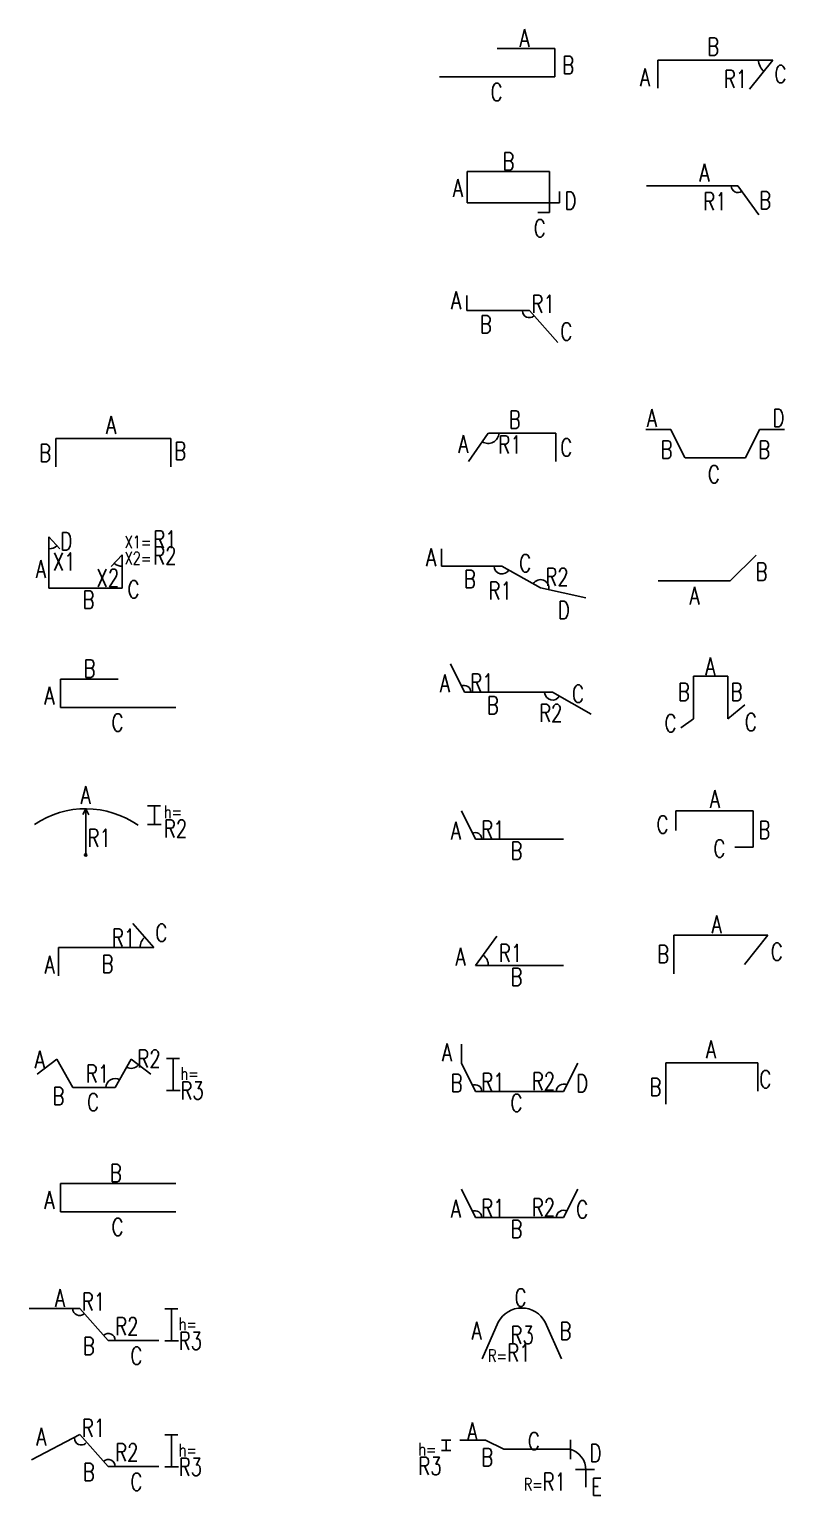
# Model space of a CAD drawing. Header units: millimetres. Extents: x -0.4 to 11.6, y -0.2 to 49.8.
# Drawn here: x -0.32 to 2.67, y 18.82 to 24.64 of the extents above; entities that cross this region are included whole.
import ezdxf
from ezdxf.enums import TextEntityAlignment as Align

# ---------------------------------------------------------------- set-up
doc = ezdxf.new("R2010")
doc.units = ezdxf.units.MM
for name, color, linetype in [('DIM', 7, 'Continuous'), ('SHOP', 2, 'Continuous'), ('TEXT', 3, 'Continuous'), ('TEXTSHOP', 3, 'Continuous')]:
    doc.layers.add(name, color=color, linetype=linetype)
doc.styles.add('ROMANS', font='romans.shx', dxfattribs={"width": 0.75, "bigfont": 'whgtxt.shx'})

# ---------------------------------------------------------------- blocks, each defined once
blk = doc.blocks.new('SSBAR_SHP_39')
at = {"color": 0}
for p, q in [((0.2126, 0.0656), (0.2637, 0.0656)), ((0.2396, -0.0605), (0.2396, 0.0659)), ((0.2126, -0.0615), (0.2666, -0.0615))]:
    blk.add_line(p, q, dxfattribs=at)
at = {"layer": 'DIM', "color": 7}
for centre, start, end in [((-0.1187, 0.0523), 180, 311.65177), ((-0.0116, -0.0598), 0, 131.65177)]:
    blk.add_arc(centre, 0.0272, start, end, dxfattribs=at)
at = {"layer": 'SHOP', "color": 2}
for p, q in [((-0.3158, -0.0335), (-0.1239, 0.0664)), ((-0.1239, 0.0664), (-0.0116, -0.0598)), ((-0.0116, -0.0598), (0.1891, -0.0598))]:
    blk.add_line(p, q, dxfattribs=at)
at = {"layer": 'TEXTSHOP', "color": 3, "style": 'ROMANS', "width": 0.75}
blk.add_text('h=', height=0.05, dxfattribs=at).set_placement((0.2677, -0.0199))
at = {"layer": 'TEXTSHOP', "color": 4, "style": 'ROMANS', "width": 0.75}
for tag, p in [('R1', (-0.0241, 0.0582)), ('A', (-0.2565, 0.0238)), ('B', (-0.0653, -0.1172))]:
    blk.add_attdef(tag, text='', height=0.07, dxfattribs=at).set_placement(p, align=Align.RIGHT)
for tag, p in [('R2', (0.0157, -0.039)), ('R3', (0.2679, -0.0969))]:
    blk.add_attdef(tag, p, '', height=0.07, dxfattribs=at)
blk.add_attdef('C', text='', height=0.07, dxfattribs=at).set_placement((0.0998, -0.1559), align=Align.CENTER)
blk = doc.blocks.new('SSBAR_SHP_40')
at = {"color": 0}
for p, q in [((0.2126, 0.0656), (0.2637, 0.0656)), ((0.2396, -0.0605), (0.2396, 0.0659)), ((0.2126, -0.0615), (0.2666, -0.0615))]:
    blk.add_line(p, q, dxfattribs=at)
at = {"layer": 'DIM', "color": 7}
for centre, start, end in [((-0.1255, 0.0658), 180, 311.65177), ((-0.0116, -0.0598), 0, 131.65177)]:
    blk.add_arc(centre, 0.0272, start, end, dxfattribs=at)
at = {"layer": 'SHOP', "color": 2}
for p, q in [((-0.3246, 0.0664), (-0.1239, 0.0664)), ((-0.1239, 0.0664), (-0.0116, -0.0598)), ((-0.0116, -0.0598), (0.1891, -0.0598))]:
    blk.add_line(p, q, dxfattribs=at)
at = {"layer": 'TEXTSHOP', "color": 3, "style": 'ROMANS', "width": 0.75}
blk.add_text('h=', height=0.05, dxfattribs=at).set_placement((0.2677, -0.0199))
at = {"layer": 'TEXTSHOP', "color": 4, "style": 'ROMANS', "width": 0.75}
for tag, p in [('A', (-0.1823, 0.0729)), ('R1', (-0.0241, 0.0582)), ('B', (-0.0653, -0.1172))]:
    blk.add_attdef(tag, text='', height=0.07, dxfattribs=at).set_placement(p, align=Align.RIGHT)
for tag, p in [('R2', (0.0157, -0.039)), ('R3', (0.2679, -0.0969))]:
    blk.add_attdef(tag, p, '', height=0.07, dxfattribs=at)
blk.add_attdef('C', text='', height=0.07, dxfattribs=at).set_placement((0.0998, -0.1559), align=Align.CENTER)
blk = doc.blocks.new('SSBAR_SHP_41')
at = {"layer": 'SHOP', "color": 2}
for p, q in [((-0.2015, 0.0625), (0.2557, 0.0625)), ((-0.2015, 0.0625), (-0.2015, -0.05)), ((-0.2015, -0.05), (0.2557, -0.05))]:
    blk.add_line(p, q, dxfattribs=at)
at = {"layer": 'TEXTSHOP', "color": 4, "style": 'ROMANS', "width": 0.75}
for tag, p in [('B', (0.0185, 0.0686)), ('C', (0.0252, -0.1454))]:
    blk.add_attdef(tag, text='', height=0.07, dxfattribs=at).set_placement(p, align=Align.CENTER)
blk.add_attdef('A', text='', height=0.07, dxfattribs=at).set_placement((-0.2242, -0.0383), align=Align.RIGHT)
blk = doc.blocks.new('SSBAR_SHP_42')
at = {"color": 0}
for p, q in [((0.2194, 0.0583), (0.2705, 0.0583)), ((0.2464, -0.0678), (0.2464, 0.0586)), ((0.2194, -0.0688), (0.2734, -0.0688))]:
    blk.add_line(p, q, dxfattribs=at)
blk.add_arc((0.0787, 0.0548), 0.0364, 240.48352, 321.11607, dxfattribs=at)
at = {"layer": 'DIM', "color": 7}
blk.add_arc((0.0156, -0.0578), 0.0366, 60.70102, 180, dxfattribs=at)
at = {"layer": 'SHOP', "color": 2}
for p, q in [((-0.2149, 0.0548), (-0.2937, -0.0049)), ((-0.1518, -0.0578), (-0.2149, 0.0548)), ((0.0156, -0.0578), (0.0787, 0.0548)), ((0.0787, 0.0548), (0.1575, -0.0049)), ((0.0156, -0.0578), (-0.1518, -0.0578))]:
    blk.add_line(p, q, dxfattribs=at)
at = {"layer": 'TEXTSHOP', "color": 3, "style": 'ROMANS', "width": 0.75}
blk.add_text('h=', height=0.05, dxfattribs=at).set_placement((0.2746, -0.0272))
at = {"layer": 'TEXTSHOP', "color": 4, "style": 'ROMANS', "width": 0.75}
for tag, p in [('A', (-0.2628, 0.0188)), ('R1', (-0.008, -0.0376)), ('B', (-0.1854, -0.1263))]:
    blk.add_attdef(tag, text='', height=0.07, dxfattribs=at).set_placement(p, align=Align.RIGHT)
for tag, p in [('R2', (0.1039, 0.0217)), ('R3', (0.2747, -0.1042))]:
    blk.add_attdef(tag, p, '', height=0.07, dxfattribs=at)
blk.add_attdef('C', text='', height=0.07, dxfattribs=at).set_placement((-0.0719, -0.1504), align=Align.CENTER)
blk = doc.blocks.new('SSBAR_SHP_43')
at = {"color": 2}
blk.add_line((0.1691, -0.0024), (0.0863, 0.093), dxfattribs=at)
at = {"color": 40}
blk.add_arc((0.1691, -0.0024), 0.0546, 130.61808, 179.97792, dxfattribs=at)
at = {"layer": 'SHOP', "color": 2}
for q in [(-0.2093, -0.115), (0.1691, -0.0024)]:
    blk.add_line((-0.2093, -0.0024), q, dxfattribs=at)
at = {"layer": 'TEXTSHOP', "color": 4, "style": 'ROMANS', "width": 0.75}
for tag, p in [('R1', (0.0952, 0.0018)), ('A', (-0.2234, -0.1053))]:
    blk.add_attdef(tag, text='', height=0.07, dxfattribs=at).set_placement(p, align=Align.RIGHT)
blk.add_attdef('C', (0.1752, 0.0215), '', height=0.07, dxfattribs=at)
blk.add_attdef('B', text='', height=0.07, dxfattribs=at).set_placement((-0.0142, -0.1025), align=Align.CENTER)
blk = doc.blocks.new('SSBAR_SHP_44')
at = {"color": 0}
for p, q in [((0.1442, 0.0598), (0.1953, 0.0598)), ((0.1712, -0.0132), (0.1712, 0.0601)), ((0.1442, -0.0142), (0.1982, -0.0142))]:
    blk.add_line(p, q, dxfattribs=at)
at = {"layer": 'DIM', "color": 7}
for p, q in [((-0.101, 0.048), (-0.1122, 0.0251)), ((-0.101, -0.135), (-0.101, 0.048)), ((-0.101, 0.048), (-0.0889, 0.0244))]:
    blk.add_line(p, q, dxfattribs=at)
blk.add_circle((-0.101, -0.135), 0.00487, dxfattribs=at)
at = {"layer": 'SHOP', "color": 2}
blk.add_arc((-0.101, -0.3145), 0.3625, 54.98584, 124.07892, dxfattribs=at)
at = {"layer": 'TEXTSHOP', "color": 3, "style": 'ROMANS', "width": 0.75}
blk.add_text('h=', height=0.05, dxfattribs=at).set_placement((0.209, 0.0109))
at = {"layer": 'TEXTSHOP', "color": 4, "style": 'ROMANS', "width": 0.75}
blk.add_attdef('A', text='', height=0.07, dxfattribs=at).set_placement((-0.1007, 0.0676), align=Align.CENTER)
for tag, p in [('R2', (0.2091, -0.0661)), ('R1', (-0.0938, -0.1023))]:
    blk.add_attdef(tag, p, '', height=0.07, dxfattribs=at)
blk = doc.blocks.new('SSBAR_SHP_45')
at = {"layer": 'SHOP', "color": 2}
for p, q in [((-0.2015, 0.0625), (0.0271, 0.0625)), ((-0.2015, 0.0625), (-0.2015, -0.05)), ((-0.2015, -0.05), (0.2557, -0.05))]:
    blk.add_line(p, q, dxfattribs=at)
at = {"layer": 'TEXTSHOP', "color": 4, "style": 'ROMANS', "width": 0.75}
for tag, p in [('B', (-0.0857, 0.0686)), ('C', (0.0252, -0.1454))]:
    blk.add_attdef(tag, text='', height=0.07, dxfattribs=at).set_placement(p, align=Align.CENTER)
blk.add_attdef('A', text='', height=0.07, dxfattribs=at).set_placement((-0.2242, -0.0383), align=Align.RIGHT)
blk = doc.blocks.new('SSBAR_SHP_46')
at = {"color": 2}
for p, q in [((-0.203, 0.0792), (-0.2468, 0.1256)), ((-0.0005, 0.0089), (0.0432, 0.0553))]:
    blk.add_line(p, q, dxfattribs=at)
for centre, radius, start, end in [((-0.2468, 0.1256), 0.0471, 270.4264, 312.01809), ((0.0432, 0.0553), 0.0459, 228.8235, 270.73424)]:
    blk.add_arc(centre, radius, start, end, dxfattribs=at)
at = {"layer": 'SHOP', "color": 2}
for p, q in [((-0.2468, 0.1256), (-0.2468, -0.0777)), ((0.0432, 0.0553), (0.0432, -0.0777)), ((-0.2468, -0.0777), (0.0432, -0.0777))]:
    blk.add_line(p, q, dxfattribs=at)
at = {"layer": 'TEXTSHOP', "style": 'ROMANS', "width": 0.75}
for s, height, p in [('X1=', 0.05, (0.0532, 0.0807)), ('X1', 0.07, (-0.2313, -0.007)), ('X2=', 0.05, (0.0532, 0.0162))]:
    blk.add_text(s, height=height, dxfattribs=at).set_placement(p)
blk.add_text('X2', height=0.07, dxfattribs=at).set_placement((0.032, -0.0716), align=Align.RIGHT)
at = {"layer": 'TEXTSHOP', "color": 4, "style": 'ROMANS', "width": 0.75}
for tag, p in [('D', (-0.2014, 0.074)), ('R1', (0.167, 0.0807)), ('R2', (0.167, 0.0162)), ('C', (0.0648, -0.1169))]:
    blk.add_attdef(tag, p, '', height=0.07, dxfattribs=at)
blk.add_attdef('A', text='', height=0.07, dxfattribs=at).set_placement((-0.2584, -0.0357), align=Align.RIGHT)
blk.add_attdef('B', text='', height=0.07, dxfattribs=at).set_placement((-0.0894, -0.1585), align=Align.CENTER)
blk = doc.blocks.new('SSBAR_SHP_51')
at = {"layer": 'SHOP', "color": 2}
for p, q in [((-0.2194, 0.0164), (-0.2194, -0.0958)), ((-0.2194, 0.0164), (0.2365, 0.0164)), ((0.2365, 0.0164), (0.2365, -0.0958))]:
    blk.add_line(p, q, dxfattribs=at)
at = {"layer": 'TEXTSHOP', "color": 4, "style": 'ROMANS', "width": 0.75}
blk.add_attdef('A', text='', height=0.07, dxfattribs=at).set_placement((-0.0001, 0.0349), align=Align.CENTER)
blk.add_attdef('B', (0.2503, -0.0681), '', height=0.07, dxfattribs=at)
blk.add_attdef('B', text='', height=0.07, dxfattribs=at).set_placement((-0.2381, -0.0763), align=Align.RIGHT)
blk = doc.blocks.new('SSBAR_SHP_239')
at = {"color": 40}
for p, q in [((-0.2537, 0.0447), (-0.2899, 0.0447)), ((-0.2537, 0.0035), (-0.2899, 0.0035)), ((-0.2712, 0.0035), (-0.2712, 0.0447)), ((-0.217, 0.0449), (-0.116, 0.0449)), ((-0.116, 0.0449), (-0.0429, 0.0083)), ((0.2214, -0.0315), (0.2214, 0.0459)), ((0.2414, -0.0715), (0.3165, -0.0715))]:
    blk.add_line(p, q, dxfattribs=at)
blk.add_arc((0.1963, -0.0742), 0.0858, 0, 74.23513, dxfattribs=at)
at = {"layer": 'SHOP', "color": 2}
for p, q in [((-0.0429, 0.0083), (0.2196, 0.0083)), ((0.2821, -0.0742), (0.2821, -0.1415))]:
    blk.add_line(p, q, dxfattribs=at)
at = {"layer": 'TEXTSHOP', "color": 3, "style": 'ROMANS', "width": 0.75}
blk.add_text('h=', height=0.05, dxfattribs=at).set_placement((-0.3822, -0.0167))
at = {"layer": 'TEXTSHOP', "style": 'ROMANS', "width": 0.75}
blk.add_text('R=', height=0.05, dxfattribs=at).set_placement((0.0734, -0.1557), align=Align.CENTER)
at = {"layer": 'TEXTSHOP', "color": 4, "style": 'ROMANS', "width": 0.75}
for tag, p in [('A', (-0.1679, 0.0442)), ('C', (0.0759, 0.0054))]:
    blk.add_attdef(tag, text='', height=0.07, dxfattribs=at).set_placement(p, align=Align.CENTER)
blk.add_attdef('B', text='', height=0.07, dxfattribs=at).set_placement((-0.0854, -0.0583), align=Align.RIGHT)
for tag, p in [('D', (0.2971, -0.042)), ('R3', (-0.382, -0.0937)), ('R1', (0.1109, -0.1557)), ('E', (0.3034, -0.1757))]:
    blk.add_attdef(tag, p, '', height=0.07, dxfattribs=at)
blk = doc.blocks.new('SSBAR_SHP_240')
at = {"color": 40}
for p, q in [((-0.1295, -0.1327), (-0.0656, 0.0125)), ((0.1849, -0.1327), (0.121, 0.0125))]:
    blk.add_line(p, q, dxfattribs=at)
blk.add_arc((0.0277, -0.0373), 0.1057, 28.10097, 151.89903, dxfattribs=at)
at = {"layer": 'TEXTSHOP', "color": 3, "style": 'ROMANS', "width": 0.75}
blk.add_text('R=', height=0.05, dxfattribs=at).set_placement((-0.1059, -0.1456))
at = {"layer": 'TEXTSHOP', "color": 4, "style": 'ROMANS', "width": 0.75}
for tag, p in [('C', (0.0234, 0.0749)), ('R3', (0.0297, -0.0739))]:
    blk.add_attdef(tag, text='', height=0.07, dxfattribs=at).set_placement(p, align=Align.CENTER)
blk.add_attdef('A', text='', height=0.07, dxfattribs=at).set_placement((-0.1304, -0.0563), align=Align.RIGHT)
for tag, p in [('B', (0.1776, -0.0578)), ('R1', (-0.0296, -0.1443))]:
    blk.add_attdef(tag, p, '', height=0.07, dxfattribs=at)
blk = doc.blocks.new('SSBAR_SHP_241')
at = {"color": 0}
for centre, radius, start, end in [((-0.1572, -0.0729), 0.0266, 357.61556, 116.57951), ((0.1938, -0.0729), 0.0288, 63.86764, 180.05312)]:
    blk.add_arc(centre, radius, start, end, dxfattribs=at)
at = {"layer": 'SHOP', "color": 2}
for p, q in [((-0.2115, 0.0396), (-0.1557, -0.0729)), ((0.2496, 0.0396), (0.1938, -0.0729)), ((-0.1553, -0.0729), (0.1938, -0.0729))]:
    blk.add_line(p, q, dxfattribs=at)
at = {"layer": 'TEXTSHOP', "color": 4, "style": 'ROMANS', "width": 0.75}
for tag, p in [('R2', (0.16, -0.068)), ('A', (-0.2128, -0.0733))]:
    blk.add_attdef(tag, text='', height=0.07, dxfattribs=at).set_placement(p, align=Align.RIGHT)
for tag, p in [('R1', (-0.1326, -0.0702)), ('C', (0.2439, -0.0757))]:
    blk.add_attdef(tag, p, '', height=0.07, dxfattribs=at)
blk.add_attdef('B', text='', height=0.07, dxfattribs=at).set_placement((0.0068, -0.1536), align=Align.CENTER)
blk = doc.blocks.new('SSBAR_SHP_242')
at = {"color": 2}
blk.add_line((-0.2115, 0.0396), (-0.2115, 0.1141), dxfattribs=at)
at = {"color": 0}
for centre, radius, start, end in [((-0.1572, -0.0729), 0.0266, 357.61556, 116.57951), ((0.1938, -0.0729), 0.0288, 63.86764, 180.05312)]:
    blk.add_arc(centre, radius, start, end, dxfattribs=at)
at = {"layer": 'SHOP', "color": 2}
for p, q in [((-0.2115, 0.0396), (-0.1557, -0.0729)), ((0.2496, 0.0396), (0.1938, -0.0729)), ((-0.1553, -0.0729), (0.1938, -0.0729))]:
    blk.add_line(p, q, dxfattribs=at)
at = {"layer": 'TEXTSHOP', "color": 4, "style": 'ROMANS', "width": 0.75}
for tag, p in [('A', (-0.2478, 0.0478)), ('R2', (0.16, -0.068)), ('B', (-0.2065, -0.0745))]:
    blk.add_attdef(tag, text='', height=0.07, dxfattribs=at).set_placement(p, align=Align.RIGHT)
for tag, p in [('R1', (-0.1326, -0.0702)), ('D', (0.2439, -0.0757))]:
    blk.add_attdef(tag, p, '', height=0.07, dxfattribs=at)
blk.add_attdef('C', text='', height=0.07, dxfattribs=at).set_placement((0.0068, -0.1536), align=Align.CENTER)
blk = doc.blocks.new('SSBAR_SHP_243')
at = {"color": 0}
blk.add_arc((-0.1553, -0.0729), 0.0508, 358.71673, 54.63511, dxfattribs=at)
at = {"layer": 'SHOP', "color": 2}
for p, q in [((-0.0708, 0.0431), (-0.1557, -0.0729)), ((-0.1553, -0.0729), (0.1938, -0.0729))]:
    blk.add_line(p, q, dxfattribs=at)
at = {"layer": 'TEXTSHOP', "color": 4, "style": 'ROMANS', "width": 0.75}
blk.add_attdef('R1', (-0.0628, -0.059), '', height=0.07, dxfattribs=at)
blk.add_attdef('A', text='', height=0.07, dxfattribs=at).set_placement((-0.1941, -0.0733), align=Align.RIGHT)
blk.add_attdef('B', text='', height=0.07, dxfattribs=at).set_placement((0.0068, -0.1536), align=Align.CENTER)
blk = doc.blocks.new('SSBAR_SHP_244')
at = {"color": 0}
blk.add_arc((-0.1572, -0.0729), 0.0266, 357.61556, 116.57951, dxfattribs=at)
at = {"layer": 'SHOP', "color": 2}
for p, q in [((-0.2115, 0.0396), (-0.1557, -0.0729)), ((-0.1553, -0.0729), (0.1938, -0.0729))]:
    blk.add_line(p, q, dxfattribs=at)
at = {"layer": 'TEXTSHOP', "color": 4, "style": 'ROMANS', "width": 0.75}
blk.add_attdef('A', text='', height=0.07, dxfattribs=at).set_placement((-0.2128, -0.0733), align=Align.RIGHT)
blk.add_attdef('R1', (-0.1326, -0.0702), '', height=0.07, dxfattribs=at)
blk.add_attdef('B', text='', height=0.07, dxfattribs=at).set_placement((0.0068, -0.1536), align=Align.CENTER)
blk = doc.blocks.new('SSBAR_SHP_245')
at = {"color": 2}
blk.add_line((0.1502, 0.0106), (0.303, -0.0765), dxfattribs=at)
at = {"color": 0}
for centre, radius, start, end in [((-0.2009, 0.0106), 0.0266, 357.61556, 116.57951), ((0.1502, 0.0106), 0.0316, 182.11644, 331.24537)]:
    blk.add_arc(centre, radius, start, end, dxfattribs=at)
at = {"layer": 'SHOP', "color": 2}
for p, q in [((-0.2551, 0.1231), (-0.1994, 0.0106)), ((-0.1989, 0.0106), (0.1502, 0.0106))]:
    blk.add_line(p, q, dxfattribs=at)
at = {"layer": 'TEXTSHOP', "color": 4, "style": 'ROMANS', "width": 0.75}
blk.add_attdef('A', text='', height=0.07, dxfattribs=at).set_placement((-0.2564, 0.0102), align=Align.RIGHT)
for tag, p in [('R1', (-0.1762, 0.0133)), ('C', (0.2272, -0.0309))]:
    blk.add_attdef(tag, p, '', height=0.07, dxfattribs=at)
for tag, p in [('B', (-0.0867, -0.0763)), ('R2', (0.1429, -0.1076))]:
    blk.add_attdef(tag, text='', height=0.07, dxfattribs=at).set_placement(p, align=Align.CENTER)
blk = doc.blocks.new('SSBAR_SHP_246')
at = {"color": 2}
for p, q in [((-0.2899, 0.0106), (-0.2899, 0.0792)), ((-0.0505, 0.0106), (0.1024, -0.0765)), ((0.1024, -0.0765), (0.2819, -0.1152))]:
    blk.add_line(p, q, dxfattribs=at)
at = {"color": 0}
for centre, radius, start, end in [((-0.0505, 0.0106), 0.0316, 182.11644, 331.24537), ((0.1024, -0.0765), 0.033, 349.12046, 150.26903)]:
    blk.add_arc(centre, radius, start, end, dxfattribs=at)
at = {"layer": 'SHOP', "color": 2}
blk.add_line((-0.2899, 0.0106), (-0.0505, 0.0106), dxfattribs=at)
at = {"layer": 'TEXTSHOP', "color": 4, "style": 'ROMANS', "width": 0.75}
blk.add_attdef('A', text='', height=0.07, dxfattribs=at).set_placement((-0.3112, 0.0102), align=Align.RIGHT)
for tag, p in [('C', (0.0178, -0.0135)), ('R2', (0.1217, -0.0677))]:
    blk.add_attdef(tag, p, '', height=0.07, dxfattribs=at)
for tag, p in [('B', (-0.1777, -0.0763)), ('R1', (-0.0578, -0.1225)), ('D', (0.1948, -0.1991))]:
    blk.add_attdef(tag, text='', height=0.07, dxfattribs=at).set_placement(p, align=Align.CENTER)
blk = doc.blocks.new('SSBAR_SHP_247')
at = {"color": 0}
blk.add_arc((-0.1047, 0.0378), 0.0415, 235.05093, 0, dxfattribs=at)
at = {"layer": 'SHOP', "color": 2}
for p, q in [((-0.1047, 0.0378), (-0.1835, -0.0748)), ((-0.1042, 0.0378), (0.1626, 0.0378)), ((0.1626, 0.0378), (0.1626, -0.0748))]:
    blk.add_line(p, q, dxfattribs=at)
at = {"layer": 'TEXTSHOP', "color": 4, "style": 'ROMANS', "width": 0.75}
blk.add_attdef('B', text='', height=0.07, dxfattribs=at).set_placement((0, 0.0564), align=Align.CENTER)
blk.add_attdef('A', text='', height=0.07, dxfattribs=at).set_placement((-0.1833, -0.0405), align=Align.RIGHT)
for tag, p in [('R1', (-0.0649, -0.0429)), ('C', (0.1807, -0.0544))]:
    blk.add_attdef(tag, p, '', height=0.07, dxfattribs=at)
blk = doc.blocks.new('SSBAR_SHP_248')
at = {"color": 40}
blk.add_line((-0.1898, 0.0231), (-0.1898, 0.0827), dxfattribs=at)
at = {"layer": 'DIM', "color": 7}
blk.add_arc((0.0576, 0.0224), 0.0272, 180, 311.65177, dxfattribs=at)
at = {"layer": 'SHOP', "color": 2}
for p, q in [((-0.1898, 0.0231), (0.0591, 0.0231)), ((0.0591, 0.0231), (0.1714, -0.1031))]:
    blk.add_line(p, q, dxfattribs=at)
at = {"layer": 'TEXTSHOP', "color": 4, "style": 'ROMANS', "width": 0.75}
for tag, p in [('A', (-0.2119, 0.0296)), ('R1', (0.1589, 0.0148))]:
    blk.add_attdef(tag, text='', height=0.07, dxfattribs=at).set_placement(p, align=Align.RIGHT)
blk.add_attdef('B', text='', height=0.07, dxfattribs=at).set_placement((-0.1146, -0.0661), align=Align.CENTER)
blk.add_attdef('C', (0.1809, -0.0946), '', height=0.07, dxfattribs=at)
blk = doc.blocks.new('SSBAR_SHP_249')
at = {"color": 2}
for p, q in [((-0.1886, -0.0498), (-0.1886, 0.0746)), ((-0.1886, 0.0746), (0.1373, 0.0746)), ((0.1373, 0.0746), (0.1373, -0.0881)), ((-0.1886, -0.0498), (0.1777, -0.0498)), ((0.1777, -0.0043), (0.1777, -0.0498)), ((0.1373, -0.0881), (0.0917, -0.0881))]:
    blk.add_line(p, q, dxfattribs=at)
at = {"layer": 'TEXTSHOP', "color": 4, "style": 'ROMANS', "width": 0.75}
blk.add_attdef('B', text='', height=0.07, dxfattribs=at).set_placement((-0.0249, 0.0801), align=Align.CENTER)
for tag, p in [('A', (-0.2051, -0.0252)), ('C', (0.1227, -0.1854))]:
    blk.add_attdef(tag, text='', height=0.07, dxfattribs=at).set_placement(p, align=Align.RIGHT)
blk.add_attdef('D', (0.1974, -0.0758), '', height=0.07, dxfattribs=at)
blk = doc.blocks.new('SSBAR_SHP_250')
at = {"layer": 'SHOP', "color": 2}
for p, q in [((-0.0698, 0.0625), (0.1588, 0.0625)), ((0.1588, 0.0625), (0.1588, -0.05)), ((-0.2985, -0.05), (0.1588, -0.05))]:
    blk.add_line(p, q, dxfattribs=at)
at = {"layer": 'TEXTSHOP', "color": 4, "style": 'ROMANS', "width": 0.75}
for tag, p in [('A', (0.0392, 0.0686)), ('C', (-0.0717, -0.1454))]:
    blk.add_attdef(tag, text='', height=0.07, dxfattribs=at).set_placement(p, align=Align.CENTER)
blk.add_attdef('B', (0.1888, -0.0383), '', height=0.07, dxfattribs=at)
blk = doc.blocks.new('SSBAR_SHP_342')
at = {"layer": 'SHOP', "color": 2}
for p, q in [((-0.2004, 0.0403), (0.1637, 0.0403)), ((-0.2004, 0.0403), (-0.2004, -0.1236)), ((0.1637, 0.0403), (0.1637, -0.0723))]:
    blk.add_line(p, q, dxfattribs=at)
at = {"layer": 'TEXTSHOP', "color": 4, "style": 'ROMANS', "width": 0.75}
blk.add_attdef('A', text='', height=0.07, dxfattribs=at).set_placement((-0.0213, 0.0589), align=Align.CENTER)
blk.add_attdef('C', (0.17, -0.0595), '', height=0.07, dxfattribs=at)
blk.add_attdef('B', text='', height=0.07, dxfattribs=at).set_placement((-0.2183, -0.0906), align=Align.RIGHT)
blk = doc.blocks.new('SSBAR_SHP_343')
at = {"layer": 'SHOP', "color": 2}
for p, q in [((-0.1691, 0.0467), (-0.1691, -0.1065)), ((-0.1691, 0.0467), (0.2039, 0.0467)), ((0.2039, 0.0467), (0.1107, -0.0694))]:
    blk.add_line(p, q, dxfattribs=at)
at = {"layer": 'TEXTSHOP', "color": 4, "style": 'ROMANS', "width": 0.75}
blk.add_attdef('A', text='', height=0.07, dxfattribs=at).set_placement((0.001, 0.0549), align=Align.CENTER)
blk.add_attdef('B', text='', height=0.07, dxfattribs=at).set_placement((-0.1881, -0.0635), align=Align.RIGHT)
blk.add_attdef('C', (0.2153, -0.0539), '', height=0.07, dxfattribs=at)
blk = doc.blocks.new('SSBAR_SHP_344')
at = {"layer": 'SHOP', "color": 2}
for p, q in [((0.1452, 0.0393), (-0.1612, 0.0393)), ((-0.1612, 0.0393), (-0.1612, -0.0378)), ((0.1452, 0.0393), (0.1452, -0.1046)), ((0.1452, -0.1046), (0.0727, -0.1046))]:
    blk.add_line(p, q, dxfattribs=at)
at = {"layer": 'TEXTSHOP', "color": 4, "style": 'ROMANS', "width": 0.75}
blk.add_attdef('A', text='', height=0.07, dxfattribs=at).set_placement((-0.0064, 0.0518), align=Align.CENTER)
for p in [(-0.1902, -0.0496), (0.035, -0.1451)]:
    blk.add_attdef('C', text='', height=0.07, dxfattribs=at).set_placement(p, align=Align.RIGHT)
blk.add_attdef('B', (0.1663, -0.0709), '', height=0.07, dxfattribs=at)
blk = doc.blocks.new('SSBAR_SHP_345')
at = {"color": 2}
for p, q in [((0.0456, 0.0744), (-0.0908, 0.0744)), ((0.1128, -0.0396), (0.0456, -0.096)), ((-0.1416, -0.131), (-0.0908, -0.096))]:
    blk.add_line(p, q, dxfattribs=at)
at = {"layer": 'DIM', "color": 2}
for p, q in [((-0.0908, -0.096), (-0.0908, 0.0744)), ((0.0456, -0.096), (0.0456, 0.0744))]:
    blk.add_line(p, q, dxfattribs=at)
at = {"layer": 'TEXT', "color": 4, "style": 'ROMANS', "width": 0.75}
blk.add_attdef('A', text='', height=0.07, dxfattribs=at).set_placement((-0.0241, 0.0781), align=Align.CENTER)
for tag, p in [('B', (-0.1059, -0.0238)), ('C', (-0.1588, -0.1477))]:
    blk.add_attdef(tag, text='', height=0.07, dxfattribs=at).set_placement(p, align=Align.RIGHT)
for tag, p in [('B', (0.0559, -0.0236)), ('C', (0.1123, -0.1431))]:
    blk.add_attdef(tag, p, '', height=0.07, dxfattribs=at)
blk = doc.blocks.new('SSBAR_SHP_346')
at = {"color": 2}
for p, q in [((0.0546, -0.0487), (0.1571, 0.0539)), ((-0.2312, -0.0487), (0.0546, -0.0487))]:
    blk.add_line(p, q, dxfattribs=at)
at = {"layer": 'TEXTSHOP', "color": 4, "style": 'ROMANS', "width": 0.75}
blk.add_attdef('B', (0.1552, -0.0474), '', height=0.07, dxfattribs=at)
blk.add_attdef('A', text='', height=0.07, dxfattribs=at).set_placement((-0.0866, -0.1417), align=Align.CENTER)
blk = doc.blocks.new('SSBAR_SHP_348')
at = {"layer": 'SHOP', "color": 2}
for p, q in [((-0.2797, 0.0524), (-0.1808, 0.0524)), ((-0.1808, 0.0524), (-0.125, -0.0602)), ((0.1704, 0.0524), (0.1147, -0.0602)), ((0.2693, 0.0524), (0.1704, 0.0524)), ((-0.1246, -0.0602), (0.1147, -0.0602))]:
    blk.add_line(p, q, dxfattribs=at)
at = {"layer": 'TEXTSHOP', "color": 4, "style": 'ROMANS', "width": 0.75}
for tag, p in [('A', (-0.2561, 0.063)), ('D', (0.2458, 0.063)), ('C', (-0.0104, -0.1608))]:
    blk.add_attdef(tag, text='', height=0.07, dxfattribs=at).set_placement(p, align=Align.CENTER)
blk.add_attdef('B', text='', height=0.07, dxfattribs=at).set_placement((-0.1739, -0.0628), align=Align.RIGHT)
blk.add_attdef('B', (0.1652, -0.063), '', height=0.07, dxfattribs=at)
blk = doc.blocks.new('SSBAR_SHP_349')
at = {"color": 0}
blk.add_arc((0.0847, 0.018), 0.0264, 180, 306.19197, dxfattribs=at)
at = {"layer": 'SHOP', "color": 2}
for q in [(-0.2776, 0.018), (0.1672, -0.0963)]:
    blk.add_line((0.0847, 0.018), q, dxfattribs=at)
at = {"layer": 'TEXTSHOP', "color": 4, "style": 'ROMANS', "width": 0.75}
blk.add_attdef('A', text='', height=0.07, dxfattribs=at).set_placement((-0.0477, 0.0349), align=Align.CENTER)
blk.add_attdef('R1', text='', height=0.07, dxfattribs=at).set_placement((0.0401, -0.0789), align=Align.RIGHT)
blk.add_attdef('B', (0.1691, -0.0745), '', height=0.07, dxfattribs=at)
blk = doc.blocks.new('SSBAR_SHP_350')
at = {"color": 7}
blk.add_arc((0.2234, 0.0169), 0.0568, 179.7694, 233.27381, dxfattribs=at)
at = {"layer": 'SHOP', "color": 2}
for p, q in [((-0.2325, 0.0169), (-0.2325, -0.0953)), ((-0.2325, 0.0169), (0.2234, 0.0169)), ((0.2234, 0.0169), (0.1302, -0.0992))]:
    blk.add_line(p, q, dxfattribs=at)
at = {"layer": 'TEXTSHOP', "color": 4, "style": 'ROMANS', "width": 0.75}
blk.add_attdef('B', text='', height=0.07, dxfattribs=at).set_placement((-0.0132, 0.0354), align=Align.CENTER)
for tag, p in [('A', (-0.2632, -0.0869)), ('R1', (0.1216, -0.0929))]:
    blk.add_attdef(tag, text='', height=0.07, dxfattribs=at).set_placement(p, align=Align.RIGHT)
blk.add_attdef('C', (0.2298, -0.074), '', height=0.07, dxfattribs=at)

msp = doc.modelspace()

# ---------------------------------------------------------------- block references
for name, p, values in [('SSBAR_SHP_250', (1.6, 24.5), {'C': 'C', 'A': 'A', 'B': 'B'}), ('SSBAR_SHP_350', (2.4, 24.5), {'R1': 'R1', 'A': 'A', 'C': 'C', 'B': 'B'}), ('SSBAR_SHP_249', (1.6, 24), {'D': 'D', 'B': 'B', 'A': 'A', 'C': 'C'}), ('SSBAR_SHP_349', (2.4, 24), {'R1': 'R1', 'A': 'A', 'B': 'B'}), ('SSBAR_SHP_248', (1.6, 23.5), {'R1': 'R1', 'A': 'A', 'B': 'B', 'C': 'C'}), ('SSBAR_SHP_247', (1.6, 23), {'R1': 'R1', 'C': 'C', 'B': 'B', 'A': 'A'}), ('SSBAR_SHP_46', (0, 22.5), {'R2': 'R2', 'R1': 'R1', 'D': 'D', 'A': 'A', 'C': 'C', 'B': 'B'}), ('SSBAR_SHP_246', (1.6, 22.5), {'D': 'D', 'R1': 'R1', 'C': 'C', 'R2': 'R2', 'B': 'B', 'A': 'A'}), ('SSBAR_SHP_346', (2.4, 22.5), {'B': 'B', 'A': 'A'}), ('SSBAR_SHP_45', (0, 22), {'C': 'C', 'B': 'B', 'A': 'A'}), ('SSBAR_SHP_245', (1.6, 22), {'R2': 'R2', 'C': 'C', 'R1': 'R1', 'B': 'B', 'A': 'A'}), ('SSBAR_SHP_44', (0, 21.5), {'R2': 'R2', 'A': 'A', 'R1': 'R1'}), ('SSBAR_SHP_244', (1.6, 21.5), {'R1': 'R1', 'B': 'B', 'A': 'A'}), ('SSBAR_SHP_343', (2.4, 21), {'B': 'B', 'C': 'C', 'A': 'A'}), ('SSBAR_SHP_43', (0, 21), {'A': 'A', 'B': 'B', 'R1': 'R1', 'C': 'C'}), ('SSBAR_SHP_243', (1.6, 21), {'R1': 'R1', 'B': 'B', 'A': 'A'}), ('SSBAR_SHP_42', (0, 20.5), {'R3': 'R3', 'A': 'A', 'R1': 'R1', 'B': 'B', 'C': 'C', 'R2': 'R2'}), ('SSBAR_SHP_242', (1.6, 20.5), {'R1': 'R1', 'R2': 'R2', 'C': 'C', 'D': 'D', 'B': 'B', 'A': 'A'}), ('SSBAR_SHP_342', (2.4, 20.5), {'C': 'C', 'A': 'A', 'B': 'B'}), ('SSBAR_SHP_41', (0, 20), {'C': 'C', 'B': 'B', 'A': 'A'}), ('SSBAR_SHP_241', (1.6, 20), {'R1': 'R1', 'R2': 'R2', 'B': 'B', 'C': 'C', 'A': 'A'}), ('SSBAR_SHP_40', (0, 19.5), {'R3': 'R3', 'R1': 'R1', 'A': 'A', 'R2': 'R2', 'B': 'B', 'C': 'C'}), ('SSBAR_SHP_240', (1.6, 19.5), {'R1': 'R1', 'B': 'B', 'R3': 'R3', 'C': 'C', 'A': 'A'}), ('SSBAR_SHP_39', (0, 19), {'R3': 'R3', 'R1': 'R1', 'A': 'A', 'R2': 'R2', 'B': 'B', 'C': 'C'}), ('SSBAR_SHP_239', (1.6, 19), {'R1': 'R1', 'E': 'E', 'D': 'D', 'C': 'C', 'B': 'B', 'A': 'A', 'R3': 'R3'})]:
    msp.add_blockref(name, p).add_auto_attribs(values)
ref = msp.add_blockref('SSBAR_SHP_51', (0, 23))
ref.add_attrib('B', 'B', dxfattribs={"layer": 'TEXTSHOP', "color": 4, "height": 0.07, "style": 'ROMANS', "width": 0.75}).set_placement((-0.2381, 22.9237), align=Align.RIGHT)
ref.add_attrib('A', 'A', dxfattribs={"layer": 'TEXTSHOP', "color": 4, "height": 0.07, "style": 'ROMANS', "width": 0.75}).set_placement((-0.0001, 23.0349), align=Align.CENTER)
ref.add_attrib('B', 'B', (0.2503, 22.9319), dxfattribs={"layer": 'TEXTSHOP', "color": 4, "height": 0.07, "style": 'ROMANS', "width": 0.75})
ref = msp.add_blockref('SSBAR_SHP_348', (2.4, 23))
ref.add_attrib('D', 'D', dxfattribs={"layer": 'TEXTSHOP', "color": 4, "height": 0.07, "style": 'ROMANS', "width": 0.75}).set_placement((2.6458, 23.063), align=Align.CENTER)
ref.add_attrib('B', 'B', (2.5652, 22.937), dxfattribs={"layer": 'TEXTSHOP', "color": 4, "height": 0.07, "style": 'ROMANS', "width": 0.75})
ref.add_attrib('B', 'B', dxfattribs={"layer": 'TEXTSHOP', "color": 4, "height": 0.07, "style": 'ROMANS', "width": 0.75}).set_placement((2.2261, 22.9372), align=Align.RIGHT)
ref.add_attrib('A', 'A', dxfattribs={"layer": 'TEXTSHOP', "color": 4, "height": 0.07, "style": 'ROMANS', "width": 0.75}).set_placement((2.1439, 23.063), align=Align.CENTER)
ref.add_attrib('C', 'C', dxfattribs={"layer": 'TEXTSHOP', "color": 4, "height": 0.07, "style": 'ROMANS', "width": 0.75}).set_placement((2.3896, 22.8392), align=Align.CENTER)
ref = msp.add_blockref('SSBAR_SHP_345', (2.4, 22))
ref.add_attrib('A', 'A', dxfattribs={"layer": 'TEXT', "color": 4, "height": 0.07, "style": 'ROMANS', "width": 0.75}).set_placement((2.3759, 22.0781), align=Align.CENTER)
ref.add_attrib('B', 'B', (2.4559, 21.9764), dxfattribs={"layer": 'TEXT', "color": 4, "height": 0.07, "style": 'ROMANS', "width": 0.75})
ref.add_attrib('C', 'C', (2.5123, 21.8569), dxfattribs={"layer": 'TEXT', "color": 4, "height": 0.07, "style": 'ROMANS', "width": 0.75})
ref.add_attrib('C', 'C', dxfattribs={"layer": 'TEXT', "color": 4, "height": 0.07, "style": 'ROMANS', "width": 0.75}).set_placement((2.2412, 21.8523), align=Align.RIGHT)
ref.add_attrib('B', 'B', dxfattribs={"layer": 'TEXT', "color": 4, "height": 0.07, "style": 'ROMANS', "width": 0.75}).set_placement((2.2941, 21.9762), align=Align.RIGHT)
ref = msp.add_blockref('SSBAR_SHP_344', (2.4, 21.5))
ref.add_attrib('A', 'A', dxfattribs={"layer": 'TEXTSHOP', "color": 4, "height": 0.07, "style": 'ROMANS', "width": 0.75}).set_placement((2.3936, 21.5518), align=Align.CENTER)
ref.add_attrib('C', 'C', dxfattribs={"layer": 'TEXTSHOP', "color": 4, "height": 0.07, "style": 'ROMANS', "width": 0.75}).set_placement((2.2098, 21.4504), align=Align.RIGHT)
ref.add_attrib('B', 'B', (2.5663, 21.4291), dxfattribs={"layer": 'TEXTSHOP', "color": 4, "height": 0.07, "style": 'ROMANS', "width": 0.75})
ref.add_attrib('C', 'C', dxfattribs={"layer": 'TEXTSHOP', "color": 4, "height": 0.07, "style": 'ROMANS', "width": 0.75}).set_placement((2.435, 21.3549), align=Align.RIGHT)

doc.saveas('drawing.dxf')
